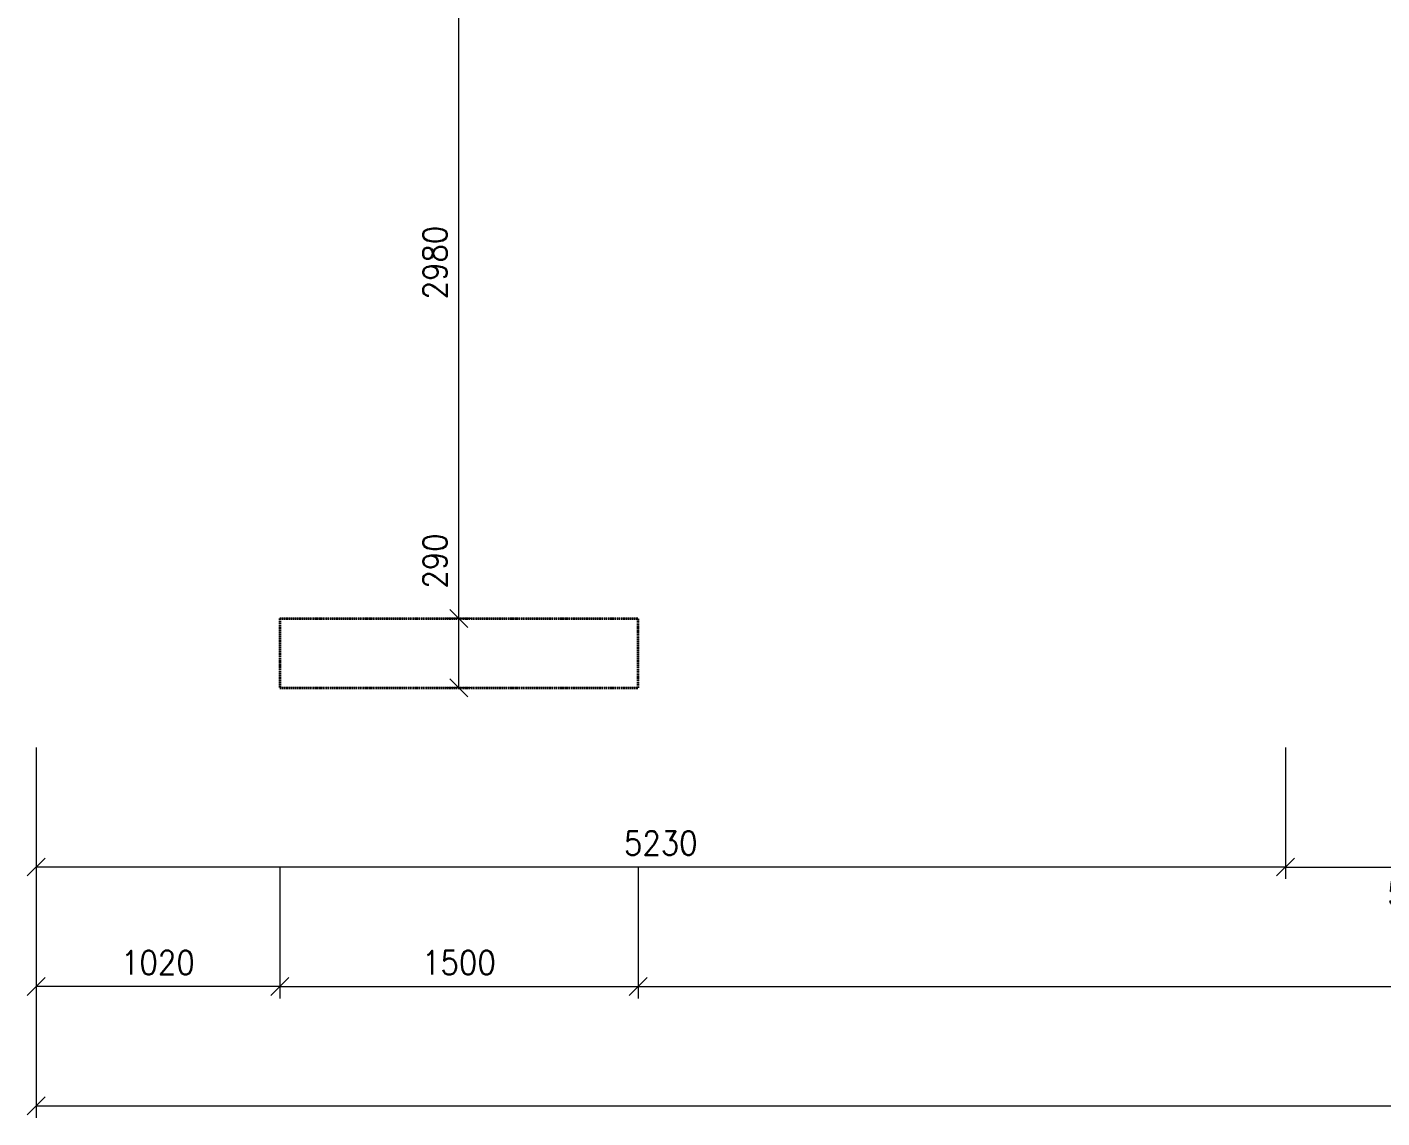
# Model space of a CAD drawing. Header units: millimetres. Extents: x 5932 to 41776, y 4339 to 21815.
# Drawn here: x 7560 to 13231, y 4339 to 8905 of the extents above; entities that cross this region are included whole.
import ezdxf

# ---------------------------------------------------------------- set-up
doc = ezdxf.new("R2010")
doc.units = ezdxf.units.MM
doc.header["$MEASUREMENT"] = 0
doc.linetypes.add('ACAD_ISO10W100', pattern=[18, 12, -3, 0, -3])
doc.layers.add('0.25', color=255, linetype='Continuous', lineweight=25)
doc.layers.add('0.35', color=6, linetype='Continuous', lineweight=35)
doc.styles.add('MyTextStyle', font='romans.shx', dxfattribs={"width": 0.9})
doc.dimstyles.new('Standard SK ext', dxfattribs={"dimtxt": 100, "dimasz": 75, "dimexe": 50, "dimexo": 0, "dimgap": 50, "dimtad": 1, "dimdec": 0, "dimrnd": 5, "dimzin": 0, "dimdsep": 46, "dimtxsty": 'MyTextStyle', "dimblk": 'OBLIQUE', "dimcen": 0, "dimclrd": 51, "dimclre": 51, "dimadec": 0, "dimazin": 0, "dimtfac": 1, "dimtdec": 0, "dimtofl": 0, "dimtmove": 0, "dimatfit": 2, "dimfxl": 500, "dimfxlon": 1, "dimtolj": 1, "dimtzin": 0, "dimlwd": 18, "dimlwe": 18, "dimarcsym": 0})
doc.dimstyles.new('Standard SK int', dxfattribs={"dimtxt": 100, "dimasz": 75, "dimexe": 50, "dimexo": 0, "dimgap": 50, "dimtad": 1, "dimdec": 0, "dimrnd": 5, "dimzin": 0, "dimtxsty": 'MyTextStyle', "dimblk": 'OBLIQUE', "dimcen": 0, "dimclrd": 51, "dimclre": 51, "dimadec": 0, "dimazin": 1, "dimtm": 1e-09, "dimtfac": 1, "dimtdec": 0, "dimtofl": 0, "dimtmove": 0, "dimatfit": 2, "dimfxl": 50, "dimfxlon": 1, "dimtfill": 1, "dimtfillclr": 250, "dimtolj": 1, "dimtzin": 0, "dimlwd": 18, "dimlwe": 18, "dimarcsym": 0})

# ---------------------------------------------------------------- blocks, each defined once
blk = doc.blocks.new('_Oblique')
at = {"color": 0, "linetype": 'ByBlock', "lineweight": -2}
blk.add_line((-0.5, -0.5), (0.5, 0.5), dxfattribs=at)
blk = doc.blocks.new('*D84')
at = {"layer": '0.25', "color": 51, "linetype": 'Continuous', "lineweight": 18, "transparency": 16777216}
for p, q in [((7597.8, 5889.1), (7597.8, 5339.1)), ((12827.8, 5889.1), (12827.8, 5339.1)), ((12827.8, 5389.1), (7597.8, 5389.1))]:
    blk.add_line(p, q, dxfattribs=at)
at = {"layer": 'Defpoints', "color": 0, "linetype": 'Continuous', "transparency": 16777216}
for p in [(12827.8, 9529.1), (7597.8, 6139.1), (7597.8, 5389.1)]:
    blk.add_point(p, dxfattribs=at)
at = {"layer": '0.25', "color": 51, "linetype": 'Continuous', "lineweight": 18, "transparency": 16777216, "xscale": 75, "yscale": 75, "zscale": 75, "rotation": 180}
blk.add_blockref('_Oblique', (7597.8, 5389.1), dxfattribs=at)
at = {"layer": '0.25', "color": 51, "linetype": 'Continuous', "lineweight": 18, "transparency": 16777216, "xscale": 75, "yscale": 75, "zscale": 75}
blk.add_blockref('_Oblique', (12827.8, 5389.1), dxfattribs=at)
at = {"layer": '0.25', "color": 0, "linetype": 'Continuous', "transparency": 16777216, "insert": (10212.8, 5489.1), "char_height": 100, "attachment_point": 5, "style": 'MyTextStyle'}
blk.add_mtext('\\A1;5230', dxfattribs=at)
blk = doc.blocks.new('*D85')
at = {"layer": '0.25', "color": 51, "linetype": 'Continuous', "lineweight": 18, "transparency": 16777216}
for p, q in [((12827.8, 5889.1), (12827.8, 5339.1)), ((14327.8, 5889.1), (14327.8, 5339.1)), ((12827.8, 5389.1), (14327.8, 5389.1))]:
    blk.add_line(p, q, dxfattribs=at)
at = {"layer": 'Defpoints', "color": 0, "linetype": 'Continuous', "transparency": 16777216}
for p in [(12827.8, 9529.1), (14327.8, 9529.1), (14327.8, 5389.1)]:
    blk.add_point(p, dxfattribs=at)
at = {"layer": '0.25', "color": 51, "linetype": 'Continuous', "lineweight": 18, "transparency": 16777216, "xscale": 75, "yscale": 75, "zscale": 75, "rotation": 180}
blk.add_blockref('_Oblique', (12827.8, 5389.1), dxfattribs=at)
at = {"layer": '0.25', "color": 51, "linetype": 'Continuous', "lineweight": 18, "transparency": 16777216, "xscale": 75, "yscale": 75, "zscale": 75}
blk.add_blockref('_Oblique', (14327.8, 5389.1), dxfattribs=at)
at = {"layer": '0.25', "color": 0, "linetype": 'Continuous', "transparency": 16777216, "char_height": 100, "attachment_point": 5, "style": 'MyTextStyle'}
for s, insert in [('\\A1;1500', (13577.8, 5489.1)), ('\\A1;500(2100)', (13577.8, 5262.9))]:
    blk.add_mtext(s, dxfattribs=dict(at, insert=insert))
blk = doc.blocks.new('*D89')
at = {"layer": '0.25', "color": 51, "linetype": 'Continuous', "lineweight": 18, "transparency": 16777216}
for p, q in [((7597.8, 5389.1), (7597.8, 4839.1)), ((8617.8, 5389.1), (8617.8, 4839.1)), ((8617.8, 4889.1), (7597.8, 4889.1))]:
    blk.add_line(p, q, dxfattribs=at)
at = {"layer": 'Defpoints', "color": 0, "linetype": 'Continuous', "transparency": 16777216}
for p in [(7597.8, 6139.1), (8617.8, 6139.1), (7597.8, 4889.1)]:
    blk.add_point(p, dxfattribs=at)
at = {"layer": '0.25', "color": 51, "linetype": 'Continuous', "lineweight": 18, "transparency": 16777216, "xscale": 75, "yscale": 75, "zscale": 75, "rotation": 180}
blk.add_blockref('_Oblique', (7597.8, 4889.1), dxfattribs=at)
at = {"layer": '0.25', "color": 51, "linetype": 'Continuous', "lineweight": 18, "transparency": 16777216, "xscale": 75, "yscale": 75, "zscale": 75}
blk.add_blockref('_Oblique', (8617.8, 4889.1), dxfattribs=at)
at = {"layer": '0.25', "color": 0, "linetype": 'Continuous', "transparency": 16777216, "insert": (8107.8, 4989.1), "char_height": 100, "attachment_point": 5, "style": 'MyTextStyle'}
blk.add_mtext('\\A1;1020', dxfattribs=at)
blk = doc.blocks.new('*D90')
at = {"layer": '0.25', "color": 51, "linetype": 'Continuous', "lineweight": 18, "transparency": 16777216}
for p, q in [((8617.8, 5389.1), (8617.8, 4839.1)), ((10117.8, 5389.1), (10117.8, 4839.1)), ((8617.8, 4889.1), (10117.8, 4889.1))]:
    blk.add_line(p, q, dxfattribs=at)
at = {"layer": 'Defpoints', "color": 0, "linetype": 'Continuous', "transparency": 16777216}
for p in [(8617.8, 6139.1), (10117.8, 6139.1), (10117.8, 4889.1)]:
    blk.add_point(p, dxfattribs=at)
at = {"layer": '0.25', "color": 51, "linetype": 'Continuous', "lineweight": 18, "transparency": 16777216, "xscale": 75, "yscale": 75, "zscale": 75, "rotation": 180}
blk.add_blockref('_Oblique', (8617.8, 4889.1), dxfattribs=at)
at = {"layer": '0.25', "color": 51, "linetype": 'Continuous', "lineweight": 18, "transparency": 16777216, "xscale": 75, "yscale": 75, "zscale": 75}
blk.add_blockref('_Oblique', (10117.8, 4889.1), dxfattribs=at)
at = {"layer": '0.25', "color": 0, "linetype": 'Continuous', "transparency": 16777216, "insert": (9367.8, 4989.1), "char_height": 100, "attachment_point": 5, "style": 'MyTextStyle'}
blk.add_mtext('\\A1;1500', dxfattribs=at)
blk = doc.blocks.new('*D91')
at = {"layer": '0.25', "color": 51, "linetype": 'Continuous', "lineweight": 18, "transparency": 16777216}
for p, q in [((10117.8, 5389.1), (10117.8, 4839.1)), ((19797.8, 5389.1), (19797.8, 4839.1)), ((10117.8, 4889.1), (19797.8, 4889.1))]:
    blk.add_line(p, q, dxfattribs=at)
at = {"layer": 'Defpoints', "color": 0, "linetype": 'Continuous', "transparency": 16777216}
for p in [(19797.8, 9409.1), (10117.8, 6139.1), (19797.8, 4889.1)]:
    blk.add_point(p, dxfattribs=at)
at = {"layer": '0.25', "color": 51, "linetype": 'Continuous', "lineweight": 18, "transparency": 16777216, "xscale": 75, "yscale": 75, "zscale": 75, "rotation": 180}
blk.add_blockref('_Oblique', (10117.8, 4889.1), dxfattribs=at)
at = {"layer": '0.25', "color": 51, "linetype": 'Continuous', "lineweight": 18, "transparency": 16777216, "xscale": 75, "yscale": 75, "zscale": 75}
blk.add_blockref('_Oblique', (19797.8, 4889.1), dxfattribs=at)
at = {"layer": '0.25', "color": 0, "linetype": 'Continuous', "transparency": 16777216, "insert": (14957.8, 4989.1), "char_height": 100, "attachment_point": 5, "style": 'MyTextStyle'}
blk.add_mtext('\\A1;9680', dxfattribs=at)
blk = doc.blocks.new('*D92')
at = {"layer": '0.25', "color": 51, "linetype": 'Continuous', "lineweight": 18, "transparency": 16777216}
for p, q in [((7597.8, 4889.1), (7597.8, 4339.1)), ((19797.8, 4889.1), (19797.8, 4339.1)), ((7597.8, 4389.1), (19797.8, 4389.1))]:
    blk.add_line(p, q, dxfattribs=at)
at = {"layer": 'Defpoints', "color": 0, "linetype": 'Continuous', "transparency": 16777216}
for p in [(7597.8, 6139.1), (19797.8, 6139.1), (19797.8, 4389.1)]:
    blk.add_point(p, dxfattribs=at)
at = {"layer": '0.25', "color": 51, "linetype": 'Continuous', "lineweight": 18, "transparency": 16777216, "xscale": 75, "yscale": 75, "zscale": 75, "rotation": 180}
blk.add_blockref('_Oblique', (7597.8, 4389.1), dxfattribs=at)
at = {"layer": '0.25', "color": 51, "linetype": 'Continuous', "lineweight": 18, "transparency": 16777216, "xscale": 75, "yscale": 75, "zscale": 75}
blk.add_blockref('_Oblique', (19797.8, 4389.1), dxfattribs=at)
at = {"layer": '0.25', "color": 0, "linetype": 'Continuous', "transparency": 16777216, "insert": (13697.8, 4489.1), "char_height": 100, "attachment_point": 5, "style": 'MyTextStyle'}
blk.add_mtext('\\A1;12200', dxfattribs=at)
blk = doc.blocks.new('*D93')
at = {"layer": '0.25', "color": 51, "linetype": 'Continuous', "lineweight": 18, "transparency": 16777216}
for p, q in [((9367.8, 6429.1), (9367.8, 6835.5)), ((9417.8, 6429.1), (9317.8, 6429.1)), ((9367.8, 6139.1), (9367.8, 6429.1)), ((9417.8, 6139.1), (9317.8, 6139.1))]:
    blk.add_line(p, q, dxfattribs=at)
at = {"layer": 'Defpoints', "color": 0, "linetype": 'Continuous', "transparency": 16777216}
for p in [(9367.8, 6429.1), (10117.8, 6429.1), (10117.8, 6139.1)]:
    blk.add_point(p, dxfattribs=at)
at = {"layer": '0.25', "color": 51, "linetype": 'Continuous', "lineweight": 18, "transparency": 16777216, "xscale": 75, "yscale": 75, "zscale": 75}
for p, rotation in [((9367.8, 6429.1), 90), ((9367.8, 6139.1), 270)]:
    blk.add_blockref('_Oblique', p, dxfattribs=dict(at, rotation=rotation))
at = {"layer": '0.25', "color": 0, "linetype": 'Continuous', "transparency": 16777216, "insert": (9267.8, 6669.8), "char_height": 100, "attachment_point": 5, "rotation": 90, "style": 'MyTextStyle', "bg_fill": 3, "box_fill_scale": 1.25, "bg_fill_color": 256, "bg_fill_true_color": 13158600, "bg_fill_transparency": 0}
blk.add_mtext('\\A1;290', dxfattribs=at)
blk = doc.blocks.new('*D94')
at = {"layer": '0.25', "color": 51, "linetype": 'Continuous', "lineweight": 18, "transparency": 16777216}
for p, q in [((9317.8, 9409.1), (9417.8, 9409.1)), ((9367.8, 6429.1), (9367.8, 9409.1)), ((9417.8, 6429.1), (9317.8, 6429.1))]:
    blk.add_line(p, q, dxfattribs=at)
at = {"layer": 'Defpoints', "color": 0, "linetype": 'Continuous', "transparency": 16777216}
for p in [(7597.8, 9409.1), (9367.8, 9409.1), (10117.8, 6429.1)]:
    blk.add_point(p, dxfattribs=at)
at = {"layer": '0.25', "color": 51, "linetype": 'Continuous', "lineweight": 18, "transparency": 16777216, "xscale": 75, "yscale": 75, "zscale": 75}
for p, rotation in [((9367.8, 9409.1), 90), ((9367.8, 6429.1), 270)]:
    blk.add_blockref('_Oblique', p, dxfattribs=dict(at, rotation=rotation))
at = {"layer": '0.25', "color": 0, "linetype": 'Continuous', "transparency": 16777216, "insert": (9267.8, 7919.1), "char_height": 100, "attachment_point": 5, "rotation": 90, "style": 'MyTextStyle', "bg_fill": 3, "box_fill_scale": 1.25, "bg_fill_color": 256, "bg_fill_true_color": 13158600, "bg_fill_transparency": 0}
blk.add_mtext('\\A1;2980', dxfattribs=at)

msp = doc.modelspace()

# ---------------------------------------------------------------- linework, layer by layer
at = {"layer": '0.35', "linetype": 'ACAD_ISO10W100', "ltscale": 0.5}
for p, q in [((8617.8, 6429.1), (8617.8, 6139.1)), ((8617.8, 6429.1), (10117.8, 6429.1)), ((10117.8, 6139.1), (10117.8, 6429.1)), ((8617.8, 6139.1), (10117.8, 6139.1))]:
    msp.add_line(p, q, dxfattribs=at)

# ---------------------------------------------------------------- dimensions: what is measured, and where the dimension line sits
at = {"layer": '0.25', "linetype": 'Continuous'}
for base, p1, p2, picture, middle in [((7597.8, 5389.1), (12827.8, 9529.1), (7597.8, 6139.1), '*D84', (10212.8, 5489.1)), ((7597.8, 4889.1), (8617.8, 6139.1), (7597.8, 6139.1), '*D89', (8107.8, 4989.1)), ((19797.8, 4389.1), (7597.8, 6139.1), (19797.8, 6139.1), '*D92', (13697.8, 4489.1))]:
    dim = msp.add_linear_dim(base=base, p1=p1, p2=p2, dimstyle='Standard SK ext', dxfattribs=at)
    dim.commit()
    dim.dimension.update_dxf_attribs({"geometry": picture, "text_midpoint": middle})
dim = msp.add_linear_dim(base=(14327.8, 5389.1), p1=(12827.8, 9529.1), p2=(14327.8, 9529.1), text='<>\\X500(2100)', dimstyle='Standard SK ext', override={"dimtmove": 1}, dxfattribs=at)
dim.commit()
dim.dimension.update_dxf_attribs({"geometry": '*D85', "text_midpoint": (13577.8, 5389.1)})
for base, p1, p2, picture, middle in [((19797.8, 4889.1), (10117.8, 6139.1), (19797.8, 9409.1), '*D91', (14957.8, 4989.1)), ((10117.8, 4889.1), (8617.8, 6139.1), (10117.8, 6139.1), '*D90', (9367.8, 4989.1))]:
    dim = msp.add_linear_dim(base=base, p1=p1, p2=p2, dimstyle='Standard SK ext', override={"dimtmove": 1}, dxfattribs=at)
    dim.commit()
    dim.dimension.update_dxf_attribs({"geometry": picture, "text_midpoint": middle})

# ---------------------------------------------------------------- next in the draw order: dimensions: what is measured, and where the dimension line sits
dim = msp.add_linear_dim(base=(9367.8, 6429.1), p1=(10117.8, 6139.1), p2=(10117.8, 6429.1), angle=90, dimstyle='Standard SK int', dxfattribs=at)
dim.commit()
dim.dimension.update_dxf_attribs({"geometry": '*D93', "text_midpoint": (9267.8, 6669.8)})

# ---------------------------------------------------------------- next in the draw order: dimensions: what is measured, and where the dimension line sits
dim = msp.add_linear_dim(base=(9367.8, 9409.1), p1=(10117.8, 6429.1), p2=(7597.8, 9409.1), angle=90, dimstyle='Standard SK int', override={"dimtmove": 1}, dxfattribs=at)
dim.commit()
dim.dimension.update_dxf_attribs({"geometry": '*D94', "text_midpoint": (9267.8, 7919.1)})

doc.saveas('drawing.dxf')
